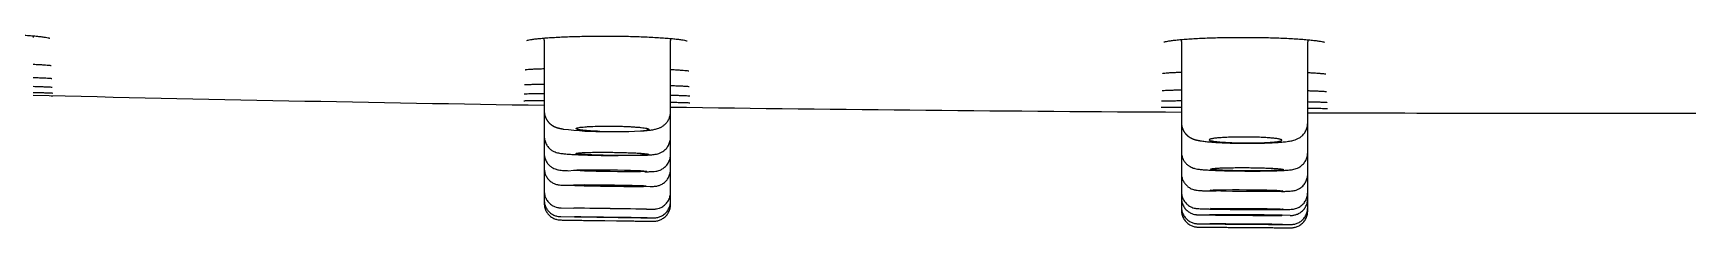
# Model space of a CAD drawing. Header units: millimetres. Extents: x 863 to 5283, y 810 to 2397.
# Drawn here: x 1752.64 to 1757.64, y 1464.6 to 1465.19 of the extents above; entities that cross this region are included whole.
import ezdxf

# ---------------------------------------------------------------- set-up
doc = ezdxf.new("R2010")
doc.units = ezdxf.units.MM
doc.layers.add('Wbudowane', color=175, linetype='Continuous')

# ---------------------------------------------------------------- blocks, each defined once
blk = doc.blocks.new('Z$W@#14502')
for p, q in [((35.5669, 161.0866), (35.5669, 160.8733)), ((35.9467, 160.8705), (35.9467, 161.0855)), ((37.4838, 161.0819), (37.4838, 160.8381)), ((37.8635, 160.8365), (37.8635, 161.0814)), ((35.5669, 160.8733), (35.5669, 160.7972)), ((35.9467, 160.7937), (35.9467, 160.8705)), ((37.4838, 160.8381), (37.4838, 160.7498)), ((37.8635, 160.7478), (37.8635, 160.8365)), ((35.5669, 160.7972), (35.5669, 160.7458)), ((35.9467, 160.742), (35.9467, 160.7937)), ((35.5669, 160.7458), (35.5669, 160.7005)), ((35.9467, 160.6968), (35.9467, 160.742)), ((37.4838, 160.7498), (37.4838, 160.6852)), ((37.8635, 160.6831), (37.8635, 160.7478)), ((35.5669, 160.7005), (35.5669, 160.6318)), ((35.6392, 160.6936), (35.6564, 160.6949)), ((35.8693, 160.6903), (35.8574, 160.6907)), ((35.9467, 160.6281), (35.9467, 160.6968)), ((37.4838, 160.6852), (37.4838, 160.6851)), ((37.4838, 160.6849), (37.4838, 160.6298)), ((35.6267, 160.6496), (35.655, 160.6499)), ((35.8736, 160.6469), (35.8859, 160.6461)), ((37.8635, 160.6277), (37.8635, 160.6831)), ((35.5669, 160.6318), (35.5669, 160.6053)), ((35.5669, 160.6053), (35.5669, 160.5954)), ((35.9467, 160.6016), (35.9467, 160.6281)), ((35.9467, 160.5917), (35.9467, 160.6016)), ((37.4838, 160.6298), (37.4838, 160.611)), ((37.4838, 160.611), (37.4838, 160.5839)), ((37.4838, 160.5839), (37.4838, 160.574)), ((37.5607, 160.6328), (37.5877, 160.6328)), ((37.7747, 160.6309), (37.7395, 160.6309)), ((37.7847, 160.6311), (37.7747, 160.6309)), ((37.8635, 160.6092), (37.8635, 160.6277)), ((37.8635, 160.5819), (37.8635, 160.6092)), ((35.6164, 160.5553), (35.6579, 160.5547)), ((35.6177, 160.5817), (35.6559, 160.5812)), ((35.7429, 160.5434), (35.7432, 160.5434)), ((35.7432, 160.5434), (35.7496, 160.5433)), ((35.7496, 160.5433), (35.7839, 160.5429)), ((35.7839, 160.5429), (35.7906, 160.5428)), ((35.7906, 160.5428), (35.7971, 160.5427)), ((35.8745, 160.5783), (35.8947, 160.5779)), ((35.8765, 160.5518), (35.8957, 160.5516)), ((37.5377, 160.5607), (37.5681, 160.5608)), ((37.8107, 160.559), (37.7868, 160.5593)), ((37.8635, 160.5719), (37.8635, 160.5819))]:
    blk.add_line(p, q)
for centre, radius, start, end in [((34.1294, 161.094), 0.0995, 176.9645, 180.0052), ((34.0882, 161.1075), 0.0177, 237.7889, 240.824), ((35.4675, 161.0866), 0.0994, 359.9953, 3.5143), ((36.0461, 161.0856), 0.0994, 176.6257, 180.0033), ((36.006, 161.0992), 0.0176, 237.3831, 240.2534), ((37.3844, 161.0819), 0.0994, 359.9932, 3.7189), ((37.9629, 161.0815), 0.0994, 176.422, 180.0063), ((37.9229, 161.0952), 0.0175, 237.0072, 239.7749), ((38.6013, 353.9571), 193.0904, 268.643393, 269.099567), ((38.6013, 353.9571), 193.0904, 269.212262, 269.668391), ((38.6013, 353.9571), 193.0904, 269.781078, 270.127466), ((35.7504, 161.8468), 1.0356, 262.9739, 270.2514), ((35.7758, 162.0078), 1.1968, 268.0043, 274.6986), ((35.7491, 161.4419), 0.8986, 268.7122, 269.6064)]:
    blk.add_arc(centre, radius, start, end)
for centre, major_axis, ratio in [((35.7657, 160.6934), (-0.1093, 0.0015), 0.025085), ((37.6797, 160.6337), (-0.1093, 0.0008), 0.025351), ((35.7652, 160.5798), (-0.1093, 0.0015), 0.00652), ((35.7672, 160.5533), (-0.1093, 0.0015), 0.001773), ((37.6786, 160.5329), (-0.1093, 0.0008), 0.0017), ((37.6803, 160.5786), (-0.1093, 0.0008), 0.013646)]:
    blk.add_ellipse(centre, major_axis=major_axis, ratio=ratio)
for centre, major_axis, ratio, start_param, end_param in [((35.7643, 160.6484), (0.1093, -0.0015), 0.013602, 2.356383, 5.497976), ((35.7643, 160.6484), (-0.1093, 0.0015), 0.013849, 2.356383, 5.497976), ((37.6774, 160.5601), (0.1093, -0.0007), 0.007367, 2.356242, 5.497834), ((37.6774, 160.5601), (-0.1093, 0.0008), 0.006386, 2.356241, 5.497834)]:
    blk.add_ellipse(centre, major_axis=major_axis, ratio=ratio, start_param=start_param, end_param=end_param)
for points, knots in [([(33.5961, 161.0952), (33.5961, 161.0952), (33.5966, 161.0955), (33.5997, 161.0963), (33.6065, 161.0976), (33.6165, 161.099), (33.6295, 161.1005), (33.6453, 161.1018), (33.6634, 161.1031), (33.6837, 161.1043), (33.7059, 161.1052), (33.7297, 161.1061), (33.7547, 161.1067), (33.7808, 161.1071), (33.8076, 161.1073), (33.8347, 161.1072), (33.8618, 161.107), (33.8887, 161.1065), (33.915, 161.1058), (33.9403, 161.1049), (33.9644, 161.1038), (33.987, 161.1026), (34.0077, 161.1012), (34.0264, 161.0997), (34.0427, 161.0981), (34.0564, 161.0965), (34.0671, 161.0949), (34.0748, 161.0934), (34.0776, 161.0927), (34.0786, 161.0924)], [0, 0, 0, 0, 0.015004, 0.044896, 0.079508, 0.116516, 0.154565, 0.193095, 0.231949, 0.270928, 0.310007, 0.349054, 0.388247, 0.427365, 0.466524, 0.505694, 0.544834, 0.583989, 0.623174, 0.662348, 0.70141, 0.740567, 0.779597, 0.818504, 0.857214, 0.895456, 0.932901, 0.968542, 1, 1, 1, 1]), ([(35.5144, 161.0855), (35.5144, 161.0855), (35.515, 161.0858), (35.5183, 161.0867), (35.5251, 161.088), (35.5353, 161.0895), (35.5484, 161.0911), (35.5641, 161.0926), (35.5823, 161.0939), (35.6026, 161.0952), (35.6248, 161.0963), (35.6485, 161.0972), (35.6736, 161.0979), (35.6996, 161.0984), (35.7263, 161.0987), (35.7533, 161.0988), (35.7804, 161.0986), (35.8072, 161.0982), (35.8333, 161.0976), (35.8586, 161.0967), (35.8826, 161.0957), (35.9051, 161.0945), (35.9258, 161.0932), (35.9444, 161.0917), (35.9606, 161.0901), (35.9743, 161.0885), (35.985, 161.0869), (35.9926, 161.0854), (35.9954, 161.0846), (35.9964, 161.0843)], [0, 0, 0, 0, 0.016299, 0.046349, 0.080968, 0.11791, 0.155884, 0.194324, 0.233108, 0.272013, 0.311005, 0.349978, 0.389094, 0.42813, 0.467209, 0.506304, 0.545361, 0.584431, 0.623531, 0.662612, 0.701584, 0.740648, 0.779586, 0.818391, 0.856995, 0.895141, 0.932478, 0.967965, 1, 1, 1, 1]), ([(37.4317, 161.0808), (37.4317, 161.0808), (37.4324, 161.0811), (37.4358, 161.0821), (37.4429, 161.0835), (37.4532, 161.0851), (37.4664, 161.0867), (37.4823, 161.0883), (37.5006, 161.0897), (37.5211, 161.091), (37.5433, 161.0922), (37.5672, 161.0931), (37.5923, 161.0939), (37.6183, 161.0945), (37.645, 161.0948), (37.6721, 161.0949), (37.6991, 161.0947), (37.7259, 161.0944), (37.752, 161.0937), (37.7772, 161.0929), (37.8011, 161.0919), (37.8235, 161.0907), (37.844, 161.0893), (37.8625, 161.0878), (37.8785, 161.0862), (37.892, 161.0846), (37.9024, 161.0829), (37.9097, 161.0814), (37.9124, 161.0807), (37.9133, 161.0804)], [0, 0, 0, 0, 0.017909, 0.048303, 0.083056, 0.120033, 0.158048, 0.196497, 0.235307, 0.274241, 0.313236, 0.352233, 0.391372, 0.430418, 0.46951, 0.508628, 0.547702, 0.586789, 0.625905, 0.664989, 0.703975, 0.743048, 0.781993, 0.820793, 0.859398, 0.897479, 0.934715, 0.96995, 1, 1, 1, 1]), ([(34.0298, 161.014), (34.033, 161.0138), (34.0419, 161.0134), (34.0549, 161.0128), (34.0672, 161.012), (34.0766, 161.0112), (34.0804, 161.0108), (34.082, 161.0105)], [0, 0, 0, 0, 0.121733, 0.349289, 0.573988, 0.794178, 1, 1, 1, 1]), ([(34.082, 161.0105), (34.0821, 161.0105), (34.0822, 161.0105), (34.0825, 161.0105), (34.0827, 161.0104), (34.083, 161.0104), (34.0832, 161.0104), (34.0833, 161.0103), (34.0835, 161.0103), (34.0837, 161.0103), (34.0838, 161.0103), (34.0839, 161.0103), (34.0839, 161.0102), (34.084, 161.0102), (34.084, 161.0102), (34.084, 161.0102), (34.0841, 161.0102), (34.0841, 161.0102)], [0, 0, 0, 0, 0.05123, 0.132315, 0.212199, 0.290656, 0.367604, 0.442962, 0.516649, 0.588587, 0.658701, 0.726924, 0.793196, 0.857468, 0.919701, 0.979869, 1, 1, 1, 1]), ([(35.51, 160.9975), (35.51, 160.9975), (35.5112, 160.9977), (35.5158, 160.9983), (35.5241, 160.9989), (35.5357, 160.9996), (35.55, 161.0002), (35.5612, 161.0006), (35.5669, 161.0008)], [0, 0, 0, 0, 0.1130451, 0.2736844, 0.4513582, 0.635384, 0.822003, 1, 1, 1, 1]), ([(35.9467, 160.9981), (35.9506, 160.998), (35.96, 160.9975), (35.9734, 160.9967), (35.9854, 160.9959), (35.9945, 160.9951), (35.9982, 160.9946), (35.9996, 160.9944)], [0, 0, 0, 0, 0.14531, 0.3682386, 0.5880258, 0.8026214, 1, 1, 1, 1]), ([(35.9996, 160.9944), (35.9997, 160.9944), (35.9998, 160.9943), (36.0001, 160.9943), (36.0003, 160.9943), (36.0005, 160.9942), (36.0007, 160.9942), (36.0009, 160.9942), (36.001, 160.9941), (36.0011, 160.9941), (36.0012, 160.9941), (36.0013, 160.9941), (36.0014, 160.9941), (36.0014, 160.9941), (36.0014, 160.9941), (36.0014, 160.9941), (36.0014, 160.9941)], [0, 0, 0, 0, 0.0551, 0.140291, 0.224139, 0.306411, 0.387031, 0.465922, 0.543014, 0.618238, 0.691534, 0.762847, 0.832133, 0.899355, 0.964491, 1, 1, 1, 1]), ([(37.4275, 160.9865), (37.4275, 160.9865), (37.4289, 160.9868), (37.4339, 160.9874), (37.4424, 160.9882), (37.4542, 160.989), (37.4682, 160.9897), (37.4787, 160.9901), (37.4838, 160.9903)], [0, 0, 0, 0, 0.125277, 0.288461, 0.467555, 0.652937, 0.840999, 1, 1, 1, 1]), ([(37.8635, 160.9889), (37.8678, 160.9887), (37.8775, 160.9882), (37.8909, 160.9874), (37.9028, 160.9865), (37.9116, 160.9856), (37.9151, 160.9852), (37.9164, 160.9849)], [0, 0, 0, 0, 0.157831, 0.379675, 0.598144, 0.810588, 1, 1, 1, 1]), ([(37.9164, 160.9849), (37.9165, 160.9849), (37.9166, 160.9849), (37.9168, 160.9849), (37.9171, 160.9848), (37.9173, 160.9848), (37.9174, 160.9848), (37.9176, 160.9847), (37.9177, 160.9847), (37.9178, 160.9847), (37.9179, 160.9847), (37.918, 160.9846), (37.918, 160.9846), (37.9181, 160.9846), (37.9181, 160.9846), (37.9181, 160.9846), (37.9181, 160.9846)], [0, 0, 0, 0, 0.057723, 0.145683, 0.232214, 0.317078, 0.400202, 0.481516, 0.560954, 0.638456, 0.713968, 0.787444, 0.858848, 0.928152, 0.995343, 1, 1, 1, 1]), ([(34.0298, 160.974), (34.0335, 160.9739), (34.0427, 160.9736), (34.0558, 160.9731), (34.068, 160.9725), (34.0774, 160.972), (34.0813, 160.9717), (34.083, 160.9715)], [0, 0, 0, 0, 0.1372197, 0.3598967, 0.5806269, 0.7988273, 1, 1, 1, 1]), ([(34.0298, 160.9475), (34.0333, 160.9474), (34.0423, 160.9471), (34.0554, 160.9466), (34.0679, 160.9461), (34.0775, 160.9457), (34.0816, 160.9454), (34.0834, 160.9453)], [0, 0, 0, 0, 0.128903, 0.352627, 0.57467, 0.794931, 1, 1, 1, 1]), ([(34.083, 160.9715), (34.0831, 160.9715), (34.0833, 160.9715), (34.0836, 160.9715), (34.0839, 160.9715), (34.0842, 160.9714), (34.0844, 160.9714), (34.0847, 160.9714), (34.0849, 160.9714), (34.0851, 160.9713), (34.0852, 160.9713), (34.0854, 160.9713), (34.0855, 160.9713), (34.0856, 160.9713), (34.0857, 160.9713), (34.0858, 160.9713), (34.0858, 160.9713), (34.0858, 160.9712), (34.0858, 160.9712), (34.0858, 160.9712)], [0, 0, 0, 0, 0.042145, 0.113308, 0.183661, 0.253029, 0.321327, 0.388465, 0.454347, 0.518874, 0.581941, 0.643443, 0.703277, 0.761344, 0.817553, 0.871822, 0.924085, 0.974291, 1, 1, 1, 1]), ([(34.0834, 160.9453), (34.0834, 160.9453), (34.0836, 160.9453), (34.0839, 160.9453), (34.0843, 160.9452), (34.0846, 160.9452), (34.0848, 160.9452), (34.0851, 160.9452), (34.0854, 160.9452), (34.0856, 160.9451), (34.0858, 160.9451), (34.0859, 160.9451), (34.0861, 160.9451), (34.0862, 160.9451), (34.0863, 160.9451), (34.0864, 160.945), (34.0865, 160.945), (34.0865, 160.945), (34.0865, 160.945), (34.0865, 160.945), (34.0865, 160.945)], [0, 0, 0, 0, 0.038898, 0.106276, 0.173006, 0.238941, 0.304003, 0.368108, 0.431161, 0.493061, 0.553697, 0.612955, 0.670715, 0.726858, 0.781264, 0.833825, 0.884441, 0.933028, 0.979523, 1, 1, 1, 1]), ([(35.5078, 160.9525), (35.5078, 160.9525), (35.5083, 160.9525), (35.5111, 160.9528), (35.5175, 160.9531), (35.5273, 160.9534), (35.54, 160.9537), (35.5535, 160.9539), (35.563, 160.954), (35.5669, 160.9541)], [0, 0, 0, 0, 0.049293, 0.192302, 0.358428, 0.531881, 0.708008, 0.885053, 1, 1, 1, 1]), ([(35.9467, 160.9499), (35.9508, 160.9498), (35.9604, 160.9494), (35.9738, 160.9489), (35.9859, 160.9483), (35.9953, 160.9478), (35.9992, 160.9475), (36.0008, 160.9473)], [0, 0, 0, 0, 0.151335, 0.36962, 0.585794, 0.799089, 1, 1, 1, 1]), ([(36.0008, 160.9473), (36.0009, 160.9473), (36.0011, 160.9473), (36.0014, 160.9472), (36.0016, 160.9472), (36.0019, 160.9472), (36.0022, 160.9472), (36.0024, 160.9471), (36.0026, 160.9471), (36.0028, 160.9471), (36.0029, 160.9471), (36.0031, 160.9471), (36.0032, 160.947), (36.0033, 160.947), (36.0033, 160.947), (36.0034, 160.947), (36.0034, 160.947), (36.0034, 160.947), (36.0034, 160.947)], [0, 0, 0, 0, 0.044536, 0.118406, 0.191354, 0.263188, 0.33382, 0.40316, 0.471114, 0.537586, 0.602479, 0.665697, 0.727148, 0.786749, 0.844423, 0.900108, 0.953755, 1, 1, 1, 1]), ([(37.4255, 160.9347), (37.4255, 160.9347), (37.426, 160.9348), (37.4289, 160.9351), (37.4355, 160.9355), (37.4453, 160.9359), (37.4581, 160.9364), (37.4713, 160.9367), (37.4804, 160.9369), (37.4838, 160.9369)], [0, 0, 0, 0, 0.0548906, 0.1992055, 0.3664679, 0.5413367, 0.7191327, 0.8978992, 1, 1, 1, 1]), ([(37.8635, 160.9346), (37.8678, 160.9344), (37.8775, 160.9341), (37.891, 160.9336), (37.903, 160.933), (37.9122, 160.9324), (37.916, 160.9321), (37.9177, 160.9319)], [0, 0, 0, 0, 0.157331, 0.374464, 0.589297, 0.800737, 1, 1, 1, 1]), ([(34.0298, 160.9293), (34.0328, 160.9292), (34.0415, 160.929), (34.0546, 160.9286), (34.0674, 160.9282), (34.0775, 160.9278), (34.0818, 160.9276), (34.0838, 160.9275)], [0, 0, 0, 0, 0.11166, 0.336892, 0.560965, 0.784197, 1, 1, 1, 1]), ([(34.0838, 160.9275), (34.0839, 160.9275), (34.0841, 160.9275), (34.0844, 160.9275), (34.0848, 160.9275), (34.0851, 160.9275), (34.0854, 160.9274), (34.0857, 160.9274), (34.086, 160.9274), (34.0862, 160.9274), (34.0865, 160.9274), (34.0867, 160.9274), (34.0869, 160.9273), (34.087, 160.9273), (34.0872, 160.9273), (34.0873, 160.9273), (34.0874, 160.9273), (34.0875, 160.9273), (34.0875, 160.9273), (34.0876, 160.9273), (34.0876, 160.9273), (34.0876, 160.9273), (34.0876, 160.9273)], [0, 0, 0, 0, 0.034189, 0.095629, 0.15666, 0.217189, 0.277161, 0.336509, 0.395159, 0.453021, 0.509994, 0.565965, 0.620804, 0.674371, 0.726513, 0.777071, 0.825886, 0.872801, 0.917674, 0.956004, 0.992376, 1, 1, 1, 1]), ([(34.0842, 160.9191), (34.0843, 160.9191), (34.0845, 160.9191), (34.0849, 160.9191), (34.0852, 160.9191), (34.0856, 160.9191), (34.086, 160.9191), (34.0863, 160.9191), (34.0866, 160.919), (34.0869, 160.919), (34.0872, 160.919), (34.0875, 160.919), (34.0877, 160.919), (34.0879, 160.919), (34.0881, 160.919), (34.0883, 160.919), (34.0885, 160.919), (34.0886, 160.919), (34.0887, 160.919), (34.0888, 160.919), (34.0888, 160.919), (34.0889, 160.919), (34.0889, 160.919), (34.0889, 160.919), (34.0889, 160.919)], [0, 0, 0, 0, 0.028565, 0.081842, 0.134952, 0.187872, 0.240585, 0.293068, 0.345291, 0.397217, 0.448799, 0.499975, 0.550669, 0.600785, 0.650201, 0.698766, 0.746292, 0.792556, 0.837292, 0.880203, 0.916513, 0.950551, 0.982191, 1, 1, 1, 1]), ([(35.5059, 160.9042), (35.5059, 160.9042), (35.5062, 160.9042), (35.5081, 160.9043), (35.5138, 160.9044), (35.5229, 160.9045), (35.5349, 160.9045), (35.5496, 160.9046), (35.561, 160.9045), (35.5669, 160.9045)], [0, 0, 0, 0, 0.01874, 0.153984, 0.317678, 0.487841, 0.659938, 0.832804, 1, 1, 1, 1]), ([(35.5069, 160.9249), (35.5069, 160.9249), (35.5072, 160.9249), (35.5095, 160.9251), (35.5155, 160.9253), (35.5248, 160.9255), (35.5371, 160.9257), (35.5513, 160.9258), (35.5619, 160.9258), (35.5669, 160.9258)], [0, 0, 0, 0, 0.030321, 0.168521, 0.333093, 0.504981, 0.679279, 0.854506, 1, 1, 1, 1]), ([(35.9467, 160.921), (35.9505, 160.9209), (35.96, 160.9207), (35.9734, 160.9203), (35.9858, 160.9198), (35.9955, 160.9194), (35.9996, 160.9192), (36.0014, 160.919)], [0, 0, 0, 0, 0.141088, 0.360941, 0.579086, 0.795417, 1, 1, 1, 1]), ([(35.9467, 160.8998), (35.9505, 160.8997), (35.96, 160.8995), (35.9735, 160.8991), (35.9861, 160.8988), (35.9958, 160.8985), (35.9999, 160.8983), (36.0018, 160.8982)], [0, 0, 0, 0, 0.138863, 0.36005, 0.579839, 0.798427, 1, 1, 1, 1]), ([(36.0014, 160.919), (36.0015, 160.919), (36.0017, 160.919), (36.002, 160.919), (36.0023, 160.919), (36.0026, 160.9189), (36.0029, 160.9189), (36.0031, 160.9189), (36.0034, 160.9189), (36.0036, 160.9189), (36.0038, 160.9188), (36.004, 160.9188), (36.0041, 160.9188), (36.0042, 160.9188), (36.0043, 160.9188), (36.0044, 160.9188), (36.0045, 160.9188), (36.0045, 160.9188), (36.0045, 160.9188), (36.0045, 160.9188), (36.0045, 160.9188)], [0, 0, 0, 0, 0.039296, 0.107151, 0.174338, 0.240705, 0.306174, 0.370659, 0.434066, 0.496291, 0.557226, 0.616757, 0.674765, 0.731132, 0.785745, 0.838497, 0.889294, 0.938055, 0.984722, 1, 1, 1, 1]), ([(36.0018, 160.8982), (36.0018, 160.8982), (36.002, 160.8982), (36.0024, 160.8981), (36.0027, 160.8981), (36.003, 160.8981), (36.0033, 160.8981), (36.0036, 160.8981), (36.0039, 160.8981), (36.0041, 160.898), (36.0044, 160.898), (36.0045, 160.898), (36.0047, 160.898), (36.0049, 160.898), (36.005, 160.898), (36.0051, 160.898), (36.0052, 160.898), (36.0052, 160.898), (36.0053, 160.898), (36.0053, 160.898), (36.0053, 160.898), (36.0053, 160.898)], [0, 0, 0, 0, 0.036025, 0.09987, 0.163214, 0.225942, 0.287988, 0.349276, 0.409722, 0.469228, 0.527686, 0.584978, 0.640974, 0.69554, 0.748532, 0.799811, 0.849241, 0.896697, 0.942073, 0.980905, 1, 1, 1, 1]), ([(37.4231, 160.8845), (37.4231, 160.8845), (37.4233, 160.8845), (37.4254, 160.8846), (37.4312, 160.8847), (37.4404, 160.8849), (37.4525, 160.885), (37.467, 160.885), (37.4781, 160.8851), (37.4838, 160.8851)], [0, 0, 0, 0, 0.02314, 0.160366, 0.324474, 0.494843, 0.667062, 0.84001, 1, 1, 1, 1]), ([(37.4239, 160.9033), (37.4239, 160.9033), (37.4243, 160.9034), (37.4267, 160.9035), (37.4328, 160.9038), (37.4422, 160.904), (37.4547, 160.9042), (37.4687, 160.9043), (37.479, 160.9044), (37.4838, 160.9044)], [0, 0, 0, 0, 0.034557, 0.17469, 0.339975, 0.512255, 0.686838, 0.862275, 1, 1, 1, 1]), ([(37.8635, 160.9013), (37.8677, 160.9012), (37.8773, 160.901), (37.8909, 160.9006), (37.9032, 160.9002), (37.9127, 160.8998), (37.9167, 160.8996), (37.9184, 160.8995)], [0, 0, 0, 0, 0.150516, 0.36958, 0.586934, 0.802306, 1, 1, 1, 1]), ([(37.9177, 160.9319), (37.9177, 160.9319), (37.9179, 160.9319), (37.9182, 160.9319), (37.9184, 160.9318), (37.9187, 160.9318), (37.9189, 160.9318), (37.9191, 160.9317), (37.9193, 160.9317), (37.9195, 160.9317), (37.9196, 160.9317), (37.9197, 160.9317), (37.9198, 160.9316), (37.9199, 160.9316), (37.92, 160.9316), (37.92, 160.9316), (37.92, 160.9316), (37.92, 160.9316), (37.92, 160.9316)], [0, 0, 0, 0, 0.046954, 0.123499, 0.199015, 0.273293, 0.346249, 0.417792, 0.487833, 0.556279, 0.623043, 0.688037, 0.751183, 0.812409, 0.871654, 0.928871, 0.984026, 1, 1, 1, 1]), ([(37.9184, 160.8995), (37.9185, 160.8995), (37.9187, 160.8995), (37.919, 160.8994), (37.9193, 160.8994), (37.9196, 160.8994), (37.9199, 160.8994), (37.9202, 160.8994), (37.9204, 160.8993), (37.9206, 160.8993), (37.9208, 160.8993), (37.921, 160.8993), (37.9211, 160.8993), (37.9212, 160.8993), (37.9213, 160.8993), (37.9214, 160.8992), (37.9214, 160.8992), (37.9215, 160.8992), (37.9215, 160.8992), (37.9215, 160.8992), (37.9215, 160.8992)], [0, 0, 0, 0, 0.039902, 0.1085, 0.1764, 0.243445, 0.309555, 0.374642, 0.438611, 0.501359, 0.562776, 0.62275, 0.681164, 0.737905, 0.792863, 0.845935, 0.897033, 0.946085, 0.993037, 1, 1, 1, 1]), ([(35.5669, 160.8733), (35.5669, 160.8733), (35.5669, 160.873), (35.5669, 160.8723), (35.567, 160.8714), (35.567, 160.8704), (35.5671, 160.8695), (35.5672, 160.8685), (35.5673, 160.8676), (35.5674, 160.8666), (35.5675, 160.8657), (35.5677, 160.8647), (35.5678, 160.8638), (35.568, 160.8629), (35.5682, 160.8619), (35.5684, 160.861), (35.5687, 160.8601), (35.5689, 160.8592), (35.5692, 160.8583), (35.5695, 160.8574), (35.5698, 160.8565), (35.5701, 160.8556), (35.5704, 160.8547), (35.5708, 160.8539), (35.5712, 160.853), (35.5715, 160.8521), (35.5719, 160.8513), (35.5724, 160.8505), (35.5728, 160.8496), (35.5732, 160.8488), (35.5737, 160.848), (35.5741, 160.8472), (35.5746, 160.8464), (35.5751, 160.8456), (35.5756, 160.8449), (35.5761, 160.8441), (35.5766, 160.8434), (35.5772, 160.8427), (35.5777, 160.842), (35.5783, 160.8412), (35.5788, 160.8406), (35.5794, 160.8399), (35.58, 160.8392), (35.5806, 160.8386), (35.5812, 160.8379), (35.5818, 160.8373), (35.5824, 160.8367), (35.583, 160.8361), (35.5836, 160.8355), (35.5842, 160.835), (35.5849, 160.8345), (35.5855, 160.8339), (35.5861, 160.8334), (35.5867, 160.8329), (35.5873, 160.8325), (35.588, 160.832), (35.5886, 160.8315), (35.5892, 160.8311), (35.5898, 160.8307), (35.5904, 160.8303), (35.5911, 160.8299), (35.5917, 160.8295), (35.5923, 160.8291), (35.5929, 160.8287), (35.5935, 160.8284), (35.5941, 160.828), (35.5947, 160.8277), (35.5954, 160.8274), (35.596, 160.827), (35.5966, 160.8267), (35.5972, 160.8264), (35.5978, 160.8262), (35.5984, 160.8259), (35.5989, 160.8257), (35.5995, 160.8254), (35.6001, 160.8251), (35.6007, 160.8249), (35.6014, 160.8246), (35.602, 160.8244), (35.6026, 160.8241), (35.6033, 160.8239), (35.6039, 160.8237), (35.6046, 160.8234), (35.6053, 160.8232), (35.606, 160.823), (35.6067, 160.8228), (35.6075, 160.8225), (35.6082, 160.8223), (35.6091, 160.8221), (35.6099, 160.8218), (35.6109, 160.8216), (35.6119, 160.8213), (35.6131, 160.8211), (35.6143, 160.8208), (35.6157, 160.8205), (35.6171, 160.8202), (35.6186, 160.8199), (35.6199, 160.8196), (35.6212, 160.8194), (35.6225, 160.8192), (35.6233, 160.8191), (35.6237, 160.819)], [0, 0, 0, 0, 0.000393, 0.009089, 0.017779, 0.026463, 0.035142, 0.043816, 0.052484, 0.061147, 0.069804, 0.078457, 0.087104, 0.095746, 0.104383, 0.113015, 0.121643, 0.130264, 0.138881, 0.147493, 0.156099, 0.1647, 0.173294, 0.181883, 0.190466, 0.199042, 0.207612, 0.216173, 0.224727, 0.233272, 0.241808, 0.250335, 0.25885, 0.267353, 0.275844, 0.28432, 0.292782, 0.301226, 0.309652, 0.318059, 0.326444, 0.334805, 0.343142, 0.351488, 0.360263, 0.368441, 0.376597, 0.384722, 0.392815, 0.400878, 0.40891, 0.416911, 0.424884, 0.43283, 0.440751, 0.448651, 0.456532, 0.464401, 0.472261, 0.480118, 0.487979, 0.495848, 0.503734, 0.511645, 0.51959, 0.52758, 0.535625, 0.543738, 0.55193, 0.560216, 0.56861, 0.57713, 0.584173, 0.591415, 0.600112, 0.608933, 0.617921, 0.627097, 0.636484, 0.646109, 0.655999, 0.666189, 0.676714, 0.687618, 0.698949, 0.710768, 0.723143, 0.736153, 0.749144, 0.764562, 0.781024, 0.798841, 0.818306, 0.839755, 0.863434, 0.889056, 0.91514, 0.937303, 0.95837, 0.980657, 1, 1, 1, 1]), ([(35.8573, 160.8133), (35.8622, 160.8136), (35.8705, 160.8142), (35.8843, 160.8156), (35.8958, 160.8173), (35.9058, 160.8195), (35.9146, 160.8226), (35.9225, 160.8268), (35.9302, 160.8325), (35.9372, 160.8404), (35.9426, 160.8495), (35.9459, 160.8601), (35.9467, 160.8667), (35.9467, 160.8705)], [0, 0, 0, 0, 0.111211, 0.23734, 0.393085, 0.519857, 0.598368, 0.663472, 0.72879, 0.796954, 0.865967, 0.933661, 1, 1, 1, 1]), ([(37.4838, 160.8381), (37.4838, 160.8378), (37.4838, 160.8372), (37.4838, 160.8362), (37.4839, 160.8353), (37.4839, 160.8343), (37.484, 160.8334), (37.4841, 160.8324), (37.4842, 160.8315), (37.4843, 160.8305), (37.4845, 160.8296), (37.4847, 160.8287), (37.4848, 160.8277), (37.485, 160.8268), (37.4853, 160.8259), (37.4855, 160.825), (37.4858, 160.824), (37.486, 160.8231), (37.4863, 160.8222), (37.4866, 160.8213), (37.4869, 160.8205), (37.4873, 160.8196), (37.4876, 160.8187), (37.488, 160.8178), (37.4884, 160.817), (37.4887, 160.8161), (37.4892, 160.8153), (37.4896, 160.8145), (37.49, 160.8136), (37.4905, 160.8128), (37.4909, 160.812), (37.4914, 160.8113), (37.4919, 160.8105), (37.4924, 160.8097), (37.4929, 160.809), (37.4934, 160.8082), (37.494, 160.8075), (37.4945, 160.8068), (37.4951, 160.8061), (37.4956, 160.8054), (37.4962, 160.8047), (37.4968, 160.804), (37.4974, 160.8034), (37.498, 160.8027), (37.4986, 160.8021), (37.4992, 160.8015), (37.4998, 160.8009), (37.5004, 160.8004), (37.501, 160.7998), (37.5016, 160.7993), (37.5022, 160.7987), (37.5029, 160.7982), (37.5035, 160.7977), (37.5041, 160.7972), (37.5047, 160.7968), (37.5053, 160.7963), (37.506, 160.7959), (37.5066, 160.7954), (37.5072, 160.795), (37.5078, 160.7946), (37.5085, 160.7942), (37.5091, 160.7938), (37.5097, 160.7935), (37.5103, 160.7931), (37.511, 160.7927), (37.5116, 160.7924), (37.5122, 160.7921), (37.5128, 160.7917), (37.5135, 160.7914), (37.5141, 160.7911), (37.5146, 160.7909), (37.5152, 160.7906), (37.5158, 160.7904), (37.5164, 160.7901), (37.517, 160.7898), (37.5176, 160.7895), (37.5183, 160.7893), (37.5189, 160.789), (37.5196, 160.7888), (37.5202, 160.7885), (37.5209, 160.7883), (37.5216, 160.7881), (37.5223, 160.7878), (37.523, 160.7876), (37.5238, 160.7874), (37.5245, 160.7871), (37.5253, 160.7869), (37.5261, 160.7867), (37.527, 160.7865), (37.528, 160.7862), (37.529, 160.7859), (37.5302, 160.7856), (37.5314, 160.7854), (37.5328, 160.7851), (37.5343, 160.7848), (37.5357, 160.7845), (37.5371, 160.7842), (37.5385, 160.784), (37.5396, 160.7838), (37.5403, 160.7837), (37.5405, 160.7836)], [0, 0, 0, 0, 0.008213, 0.016945, 0.025671, 0.034392, 0.043107, 0.051817, 0.060522, 0.069221, 0.077916, 0.086605, 0.095289, 0.103969, 0.112643, 0.121313, 0.129977, 0.138637, 0.147291, 0.15594, 0.164584, 0.173223, 0.181855, 0.190482, 0.199102, 0.207716, 0.216323, 0.224922, 0.233513, 0.242095, 0.250667, 0.259229, 0.26778, 0.276319, 0.284844, 0.293354, 0.301849, 0.310326, 0.318784, 0.327222, 0.335638, 0.34403, 0.352548, 0.360916, 0.369161, 0.377381, 0.385574, 0.393739, 0.401877, 0.409988, 0.418073, 0.426134, 0.434173, 0.442192, 0.450195, 0.458186, 0.466169, 0.474149, 0.482133, 0.490124, 0.498131, 0.50616, 0.514222, 0.522325, 0.530479, 0.538696, 0.546988, 0.555367, 0.563848, 0.572447, 0.579672, 0.586721, 0.595477, 0.604341, 0.61336, 0.622553, 0.631941, 0.641549, 0.651402, 0.661531, 0.67197, 0.682756, 0.693933, 0.705554, 0.717678, 0.728997, 0.742329, 0.755099, 0.770796, 0.787518, 0.805593, 0.825293, 0.846917, 0.870633, 0.896085, 0.921885, 0.944011, 0.967411, 0.989643, 1, 1, 1, 1]), ([(37.5405, 160.7836), (37.5454, 160.7828), (37.5539, 160.7817), (37.5702, 160.7801), (37.5872, 160.7788), (37.6058, 160.7778), (37.6254, 160.777), (37.6459, 160.7765), (37.6669, 160.7762), (37.688, 160.7761), (37.7089, 160.7763), (37.7291, 160.7767), (37.7483, 160.7773), (37.7663, 160.7782), (37.7828, 160.7794), (37.7986, 160.7809), (37.8123, 160.783), (37.8233, 160.7855), (37.8336, 160.7895), (37.8428, 160.7949), (37.8514, 160.8028), (37.8583, 160.8127), (37.8626, 160.8247), (37.8635, 160.8322), (37.8635, 160.8365)], [0, 0, 0, 0, 0.05648, 0.109289, 0.159707, 0.2092, 0.258159, 0.306807, 0.355384, 0.403825, 0.452412, 0.501063, 0.550168, 0.599812, 0.650713, 0.703704, 0.768256, 0.822942, 0.855969, 0.883928, 0.912789, 0.942471, 0.971733, 1, 1, 1, 1]), ([(37.8635, 160.882), (37.8674, 160.882), (37.8769, 160.8818), (37.8905, 160.8816), (37.9031, 160.8813), (37.9129, 160.881), (37.9171, 160.8809), (37.919, 160.8808)], [0, 0, 0, 0, 0.139697, 0.359668, 0.578385, 0.796146, 1, 1, 1, 1]), ([(37.919, 160.8808), (37.9191, 160.8808), (37.9193, 160.8808), (37.9196, 160.8808), (37.9199, 160.8808), (37.9203, 160.8808), (37.9206, 160.8807), (37.9209, 160.8807), (37.9212, 160.8807), (37.9214, 160.8807), (37.9216, 160.8807), (37.9219, 160.8807), (37.922, 160.8807), (37.9222, 160.8807), (37.9223, 160.8806), (37.9225, 160.8806), (37.9225, 160.8806), (37.9226, 160.8806), (37.9227, 160.8806), (37.9227, 160.8806), (37.9227, 160.8806), (37.9227, 160.8806)], [0, 0, 0, 0, 0.034752, 0.096947, 0.158706, 0.219928, 0.280555, 0.340517, 0.399736, 0.458119, 0.515563, 0.571952, 0.627155, 0.681032, 0.733435, 0.784207, 0.833197, 0.880258, 0.92526, 0.963711, 1, 1, 1, 1]), ([(35.5669, 160.7972), (35.567, 160.7927), (35.5679, 160.7851), (35.5724, 160.7732), (35.5793, 160.7635), (35.5877, 160.756), (35.5962, 160.7512), (35.6041, 160.7482), (35.6128, 160.7462), (35.6217, 160.745), (35.6348, 160.7438), (35.6493, 160.7428), (35.6655, 160.7419), (35.6833, 160.7412), (35.7025, 160.7405), (35.7228, 160.74), (35.7438, 160.7396), (35.765, 160.7393), (35.7801, 160.7392), (35.7879, 160.7391), (35.7889, 160.7391)], [0, 0, 0, 0, 0.040335, 0.080466, 0.12001, 0.157851, 0.191601, 0.223364, 0.264637, 0.356491, 0.435252, 0.507855, 0.578215, 0.647521, 0.71638, 0.784986, 0.853353, 0.921824, 0.990191, 1, 1, 1, 1]), ([(35.7342, 160.8117), (35.724, 160.8121), (35.7145, 160.8126), (35.7038, 160.8133), (35.7017, 160.8135), (35.6976, 160.8138), (35.6957, 160.8139), (35.69, 160.8144), (35.6866, 160.8148), (35.6803, 160.8155), (35.6774, 160.8159), (35.6725, 160.8167), (35.6704, 160.8171), (35.6678, 160.8177), (35.667, 160.8179), (35.6657, 160.8183), (35.6651, 160.8185), (35.6636, 160.8191), (35.6625, 160.82), (35.6629, 160.8208), (35.6639, 160.8214), (35.6643, 160.8216), (35.6653, 160.822), (35.6659, 160.8222), (35.668, 160.8228), (35.6697, 160.8232), (35.674, 160.8239), (35.6766, 160.8242), (35.6823, 160.8249), (35.6855, 160.8252), (35.6907, 160.8256), (35.6925, 160.8258), (35.6963, 160.826), (35.6983, 160.8262), (35.7085, 160.8268), (35.7176, 160.8271), (35.7375, 160.8276), (35.7478, 160.8278), (35.7613, 160.8278), (35.764, 160.8278), (35.7694, 160.8277), (35.7721, 160.8277), (35.7802, 160.8276), (35.7856, 160.8275), (35.7962, 160.8273), (35.8015, 160.8271), (35.8117, 160.8268), (35.8167, 160.8265), (35.8239, 160.8262), (35.8263, 160.8261), (35.8309, 160.8258), (35.8332, 160.8256), (35.8398, 160.8252), (35.8481, 160.8246), (35.8553, 160.8239), (35.862, 160.8231), (35.8649, 160.8227), (35.8702, 160.822), (35.8725, 160.8215), (35.8753, 160.8209), (35.8762, 160.8207), (35.8777, 160.8203), (35.8784, 160.8201), (35.8801, 160.8194), (35.8809, 160.819), (35.8814, 160.8184), (35.8815, 160.8182), (35.8815, 160.8178), (35.8814, 160.8175), (35.8803, 160.8165), (35.8779, 160.8157), (35.8739, 160.815)], [0, 0, 0, 0, 0.0625, 0.0625, 0.078125, 0.078125, 0.09375, 0.09375, 0.125, 0.125, 0.15625, 0.15625, 0.1875, 0.1875, 0.203125, 0.203125, 0.21875, 0.21875, 0.25, 0.28125, 0.28125, 0.296875, 0.296875, 0.3125, 0.3125, 0.34375, 0.34375, 0.375, 0.375, 0.40625, 0.40625, 0.421875, 0.421875, 0.4375, 0.4375, 0.5, 0.5, 0.5625, 0.5625, 0.578125, 0.578125, 0.59375, 0.59375, 0.625, 0.625, 0.65625, 0.65625, 0.6875, 0.6875, 0.703125, 0.703125, 0.71875, 0.71875, 0.75, 0.78125, 0.78125, 0.8125, 0.8125, 0.84375, 0.84375, 0.859375, 0.859375, 0.875, 0.875, 0.90625, 0.90625, 0.921875, 0.921875, 0.9375, 0.9375, 1, 1, 1, 1]), ([(35.8544, 160.7398), (35.8563, 160.7399), (35.8635, 160.7401), (35.8751, 160.7406), (35.8887, 160.7414), (35.8983, 160.7424), (35.9069, 160.744), (35.9154, 160.7467), (35.9247, 160.7515), (35.9336, 160.7592), (35.941, 160.7691), (35.9456, 160.7813), (35.9467, 160.7891), (35.9467, 160.7937)], [0, 0, 0, 0, 0.045359, 0.175907, 0.315927, 0.488222, 0.574493, 0.637605, 0.702364, 0.775641, 0.850121, 0.925435, 1, 1, 1, 1]), ([(37.7861, 160.7853), (37.7861, 160.7847), (37.7854, 160.7841), (37.7834, 160.7833), (37.7825, 160.783), (37.7804, 160.7825), (37.7792, 160.7822), (37.7751, 160.7814), (37.7718, 160.781), (37.7658, 160.7803), (37.7637, 160.7801), (37.7591, 160.7796), (37.7567, 160.7794), (37.7492, 160.7789), (37.7437, 160.7786), (37.7347, 160.7781), (37.7316, 160.778), (37.7253, 160.7778), (37.7188, 160.7776), (37.7121, 160.7774), (37.7053, 160.7773), (37.7018, 160.7772), (37.6912, 160.7771), (37.6841, 160.7771), (37.6733, 160.7772), (37.6698, 160.7772), (37.6626, 160.7773), (37.659, 160.7774), (37.6485, 160.7776), (37.6416, 160.7778), (37.6317, 160.7782), (37.6284, 160.7783), (37.6221, 160.7786), (37.619, 160.7788), (37.6101, 160.7793), (37.6046, 160.7797), (37.5944, 160.7806), (37.5899, 160.781), (37.5839, 160.7818), (37.5821, 160.782), (37.5787, 160.7826), (37.5772, 160.7828), (37.5731, 160.7836), (37.571, 160.7842), (37.5682, 160.7853), (37.5675, 160.7859), (37.5675, 160.7871), (37.5681, 160.7876), (37.5702, 160.7885), (37.5711, 160.7888), (37.5732, 160.7893), (37.5755, 160.7899), (37.5786, 160.7904), (37.5819, 160.7909), (37.5838, 160.7911), (37.5898, 160.7918), (37.5943, 160.7923), (37.6018, 160.7928), (37.6045, 160.793), (37.61, 160.7934), (37.6129, 160.7935), (37.6218, 160.794), (37.6281, 160.7942), (37.638, 160.7945), (37.6414, 160.7946), (37.6483, 160.7948), (37.6518, 160.7948), (37.6623, 160.7949), (37.6694, 160.795), (37.6802, 160.7949), (37.6839, 160.7949), (37.691, 160.7948), (37.698, 160.7946), (37.705, 160.7945), (37.7118, 160.7942), (37.7153, 160.7941), (37.7252, 160.7937), (37.7315, 160.7934), (37.7434, 160.7927), (37.749, 160.7923), (37.7591, 160.7914), (37.7636, 160.7909), (37.7696, 160.7901), (37.7715, 160.7899), (37.7749, 160.7893), (37.7779, 160.7888), (37.7803, 160.7882), (37.7824, 160.7876), (37.7833, 160.7873), (37.7854, 160.7865), (37.7861, 160.7859), (37.7861, 160.7853)], [0, 0, 0, 0, 0.03125, 0.03125, 0.046875, 0.046875, 0.0625, 0.0625, 0.09375, 0.09375, 0.109375, 0.109375, 0.125, 0.125, 0.15625, 0.15625, 0.171875, 0.171875, 0.1875, 0.203125, 0.203125, 0.21875, 0.21875, 0.25, 0.25, 0.265625, 0.265625, 0.28125, 0.28125, 0.3125, 0.3125, 0.328125, 0.328125, 0.34375, 0.34375, 0.375, 0.375, 0.40625, 0.40625, 0.421875, 0.421875, 0.4375, 0.4375, 0.46875, 0.46875, 0.5, 0.5, 0.53125, 0.53125, 0.546875, 0.546875, 0.5625, 0.578125, 0.578125, 0.59375, 0.59375, 0.625, 0.625, 0.640625, 0.640625, 0.65625, 0.65625, 0.6875, 0.6875, 0.703125, 0.703125, 0.71875, 0.71875, 0.75, 0.75, 0.765625, 0.765625, 0.78125, 0.796875, 0.796875, 0.8125, 0.8125, 0.84375, 0.84375, 0.875, 0.875, 0.90625, 0.90625, 0.921875, 0.921875, 0.9375, 0.953125, 0.953125, 0.96875, 0.96875, 1, 1, 1, 1]), ([(35.5669, 160.7458), (35.5669, 160.7419), (35.5677, 160.7353), (35.5712, 160.7245), (35.5769, 160.7153), (35.5842, 160.7075), (35.5921, 160.7021), (35.5995, 160.6987), (35.6059, 160.6968), (35.6119, 160.6956), (35.6183, 160.6949), (35.6235, 160.6945), (35.6276, 160.6942)], [0, 0, 0, 0, 0.088142, 0.179514, 0.269927, 0.358625, 0.44198, 0.511866, 0.572603, 0.645835, 0.805103, 1, 1, 1, 1]), ([(35.8808, 160.7421), (35.8815, 160.7425), (35.8816, 160.7428), (35.8806, 160.7432), (35.8801, 160.7434), (35.8787, 160.7437), (35.8779, 160.7439), (35.8748, 160.7444), (35.8722, 160.7447), (35.8672, 160.7452), (35.8653, 160.7454), (35.8614, 160.7457), (35.8593, 160.7458), (35.8526, 160.7463), (35.8476, 160.7466), (35.8393, 160.747), (35.8364, 160.7471), (35.8305, 160.7474), (35.8244, 160.7476), (35.818, 160.7478), (35.8114, 160.748), (35.808, 160.7481), (35.7977, 160.7484), (35.7907, 160.7486), (35.78, 160.7488), (35.7765, 160.7488), (35.7693, 160.7489), (35.7657, 160.7489), (35.755, 160.749), (35.748, 160.7491), (35.7377, 160.7491), (35.7342, 160.749), (35.7276, 160.749), (35.7243, 160.749), (35.7149, 160.7489), (35.7089, 160.7488), (35.6977, 160.7485), (35.6926, 160.7484), (35.6857, 160.7481), (35.6836, 160.748), (35.6796, 160.7478), (35.6777, 160.7477), (35.6725, 160.7473), (35.6698, 160.7471), (35.6655, 160.7465), (35.664, 160.7462), (35.6625, 160.7456), (35.6625, 160.7453), (35.6634, 160.7448), (35.6639, 160.7447), (35.6653, 160.7444), (35.667, 160.744), (35.6693, 160.7437), (35.672, 160.7434), (35.6735, 160.7432), (35.6785, 160.7428), (35.6824, 160.7425), (35.6892, 160.742), (35.6915, 160.7419), (35.6966, 160.7416), (35.6992, 160.7415), (35.7075, 160.7411), (35.7134, 160.7408), (35.7228, 160.7405), (35.7261, 160.7404), (35.7327, 160.7402), (35.736, 160.7401), (35.7462, 160.7398), (35.7532, 160.7396), (35.764, 160.7395), (35.7676, 160.7394), (35.7747, 160.7393), (35.7818, 160.7392), (35.7889, 160.7392), (35.796, 160.7391), (35.7995, 160.7391), (35.8098, 160.7391), (35.8164, 160.7391), (35.8291, 160.7393), (35.8352, 160.7394), (35.8463, 160.7396), (35.8514, 160.7397), (35.8583, 160.74), (35.8604, 160.7401), (35.8645, 160.7403), (35.8663, 160.7404), (35.8714, 160.7408), (35.8742, 160.741), (35.8785, 160.7416), (35.88, 160.7418), (35.8808, 160.7421)], [0, 0, 0, 0, 0.03125, 0.03125, 0.046875, 0.046875, 0.0625, 0.0625, 0.09375, 0.09375, 0.109375, 0.109375, 0.125, 0.125, 0.15625, 0.15625, 0.171875, 0.171875, 0.1875, 0.203125, 0.203125, 0.21875, 0.21875, 0.25, 0.25, 0.265625, 0.265625, 0.28125, 0.28125, 0.3125, 0.3125, 0.328125, 0.328125, 0.34375, 0.34375, 0.375, 0.375, 0.40625, 0.40625, 0.421875, 0.421875, 0.4375, 0.4375, 0.46875, 0.46875, 0.5, 0.5, 0.53125, 0.53125, 0.546875, 0.546875, 0.5625, 0.578125, 0.578125, 0.59375, 0.59375, 0.625, 0.625, 0.640625, 0.640625, 0.65625, 0.65625, 0.6875, 0.6875, 0.703125, 0.703125, 0.71875, 0.71875, 0.75, 0.75, 0.765625, 0.765625, 0.78125, 0.796875, 0.796875, 0.8125, 0.8125, 0.84375, 0.84375, 0.875, 0.875, 0.90625, 0.90625, 0.921875, 0.921875, 0.9375, 0.9375, 0.96875, 0.96875, 1, 1, 1, 1]), ([(35.8693, 160.6903), (35.87, 160.6903), (35.8752, 160.6904), (35.8842, 160.6907), (35.894, 160.6912), (35.9002, 160.6917), (35.9076, 160.6929), (35.9158, 160.6954), (35.925, 160.7002), (35.934, 160.708), (35.9413, 160.7181), (35.9457, 160.7302), (35.9467, 160.7376), (35.9467, 160.742)], [0, 0, 0, 0, 0.022605, 0.167444, 0.332368, 0.477138, 0.54138, 0.600434, 0.670832, 0.753891, 0.837525, 0.920312, 1, 1, 1, 1]), ([(37.4838, 160.7498), (37.4838, 160.746), (37.4845, 160.7398), (37.4876, 160.7296), (37.4925, 160.7209), (37.4989, 160.7134), (37.506, 160.7078), (37.5129, 160.7039), (37.5193, 160.7014), (37.5256, 160.6996), (37.5333, 160.6983), (37.5387, 160.6976), (37.5432, 160.6972)], [0, 0, 0, 0, 0.088614, 0.176882, 0.264311, 0.350087, 0.431906, 0.504963, 0.574992, 0.654586, 0.790275, 1, 1, 1, 1]), ([(37.5432, 160.6972), (37.5473, 160.6968), (37.5548, 160.6962), (37.5697, 160.6953), (37.5858, 160.6945), (37.6038, 160.6939), (37.623, 160.6934), (37.6432, 160.693), (37.6639, 160.6927), (37.6849, 160.6925), (37.7056, 160.6925), (37.7257, 160.6927), (37.7448, 160.6929), (37.7625, 160.6933), (37.7786, 160.6939), (37.793, 160.6946), (37.8065, 160.6955), (37.8159, 160.6966), (37.8247, 160.6984), (37.833, 160.7012), (37.8421, 160.7061), (37.8508, 160.7138), (37.858, 160.7237), (37.8625, 160.7357), (37.8635, 160.7433), (37.8635, 160.7478)], [0, 0, 0, 0, 0.051685, 0.102131, 0.151196, 0.199665, 0.247826, 0.295804, 0.343745, 0.391568, 0.439505, 0.487433, 0.535615, 0.584031, 0.633078, 0.683347, 0.737515, 0.80439, 0.836929, 0.860846, 0.885812, 0.913958, 0.94266, 0.971568, 1, 1, 1, 1]), ([(35.5669, 160.7005), (35.5669, 160.6962), (35.5679, 160.689), (35.572, 160.6774), (35.5786, 160.6678), (35.587, 160.6599), (35.5958, 160.6549), (35.6037, 160.6521), (35.6098, 160.6509), (35.615, 160.6503), (35.6195, 160.65), (35.6247, 160.6497), (35.6267, 160.6496)], [0, 0, 0, 0, 0.096943, 0.195291, 0.292514, 0.387871, 0.476859, 0.544711, 0.600427, 0.677065, 0.882309, 1, 1, 1, 1]), ([(35.6276, 160.6942), (35.6313, 160.694), (35.6349, 160.6938), (35.6391, 160.6936), (35.6392, 160.6936)], [0, 0, 0, 0, 0.965263, 1, 1, 1, 1]), ([(35.8859, 160.6461), (35.8865, 160.6461), (35.8902, 160.6462), (35.8952, 160.6463), (35.8995, 160.6466), (35.9048, 160.6472), (35.9115, 160.6487), (35.9198, 160.652), (35.9287, 160.6577), (35.9366, 160.6659), (35.9425, 160.6756), (35.9459, 160.6864), (35.9467, 160.693), (35.9467, 160.6968)], [0, 0, 0, 0, 0.032023, 0.222825, 0.353573, 0.412065, 0.468073, 0.54455, 0.635255, 0.729713, 0.82312, 0.915556, 1, 1, 1, 1]), ([(37.4838, 160.6852), (37.4837, 160.6813), (37.4846, 160.6747), (37.488, 160.6639), (37.4937, 160.6546), (37.5011, 160.6468), (37.5091, 160.6413), (37.5166, 160.6379), (37.5231, 160.636), (37.5291, 160.6349), (37.5354, 160.6343), (37.5407, 160.6339), (37.5447, 160.6336)], [0, 0, 0, 0, 0.086297, 0.178339, 0.26942, 0.358789, 0.442812, 0.513278, 0.574663, 0.647951, 0.806842, 1, 1, 1, 1]), ([(37.7898, 160.6965), (37.7906, 160.6968), (37.7906, 160.6972), (37.7896, 160.6976), (37.7891, 160.6978), (37.7878, 160.6981), (37.7869, 160.6983), (37.7839, 160.6988), (37.7812, 160.6991), (37.7762, 160.6996), (37.7744, 160.6997), (37.7704, 160.7), (37.7683, 160.7002), (37.7616, 160.7006), (37.7566, 160.7009), (37.7483, 160.7012), (37.7454, 160.7014), (37.7395, 160.7016), (37.7334, 160.7018), (37.727, 160.702), (37.7204, 160.7022), (37.717, 160.7022), (37.7067, 160.7025), (37.6997, 160.7026), (37.6891, 160.7027), (37.6855, 160.7027), (37.6783, 160.7028), (37.6747, 160.7028), (37.664, 160.7028), (37.657, 160.7028), (37.6467, 160.7028), (37.6433, 160.7027), (37.6366, 160.7026), (37.6334, 160.7026), (37.6239, 160.7024), (37.618, 160.7023), (37.6067, 160.702), (37.6016, 160.7018), (37.5948, 160.7014), (37.5926, 160.7013), (37.5886, 160.7011), (37.5867, 160.701), (37.5816, 160.7006), (37.5788, 160.7003), (37.5746, 160.6997), (37.5731, 160.6994), (37.5716, 160.6988), (37.5715, 160.6985), (37.5725, 160.698), (37.573, 160.6978), (37.5743, 160.6975), (37.576, 160.6972), (37.5784, 160.6969), (37.581, 160.6966), (37.5826, 160.6964), (37.5876, 160.6959), (37.5915, 160.6957), (37.5982, 160.6952), (37.6006, 160.6951), (37.6056, 160.6948), (37.6083, 160.6947), (37.6165, 160.6944), (37.6224, 160.6941), (37.6318, 160.6938), (37.6351, 160.6938), (37.6417, 160.6936), (37.6451, 160.6935), (37.6553, 160.6933), (37.6623, 160.6932), (37.673, 160.693), (37.6766, 160.693), (37.6838, 160.693), (37.6909, 160.6929), (37.698, 160.6929), (37.705, 160.6929), (37.7085, 160.6929), (37.7189, 160.693), (37.7255, 160.693), (37.7381, 160.6932), (37.7442, 160.6934), (37.7553, 160.6937), (37.7604, 160.6939), (37.7673, 160.6942), (37.7695, 160.6943), (37.7735, 160.6945), (37.7754, 160.6947), (37.7805, 160.695), (37.7833, 160.6953), (37.7876, 160.6959), (37.789, 160.6962), (37.7898, 160.6965)], [0, 0, 0, 0, 0.03125, 0.03125, 0.046875, 0.046875, 0.0625, 0.0625, 0.09375, 0.09375, 0.109375, 0.109375, 0.125, 0.125, 0.15625, 0.15625, 0.171875, 0.171875, 0.1875, 0.203125, 0.203125, 0.21875, 0.21875, 0.25, 0.25, 0.265625, 0.265625, 0.28125, 0.28125, 0.3125, 0.3125, 0.328125, 0.328125, 0.34375, 0.34375, 0.375, 0.375, 0.40625, 0.40625, 0.421875, 0.421875, 0.4375, 0.4375, 0.46875, 0.46875, 0.5, 0.5, 0.53125, 0.53125, 0.546875, 0.546875, 0.5625, 0.578125, 0.578125, 0.59375, 0.59375, 0.625, 0.625, 0.640625, 0.640625, 0.65625, 0.65625, 0.6875, 0.6875, 0.703125, 0.703125, 0.71875, 0.71875, 0.75, 0.75, 0.765625, 0.765625, 0.78125, 0.796875, 0.796875, 0.8125, 0.8125, 0.84375, 0.84375, 0.875, 0.875, 0.90625, 0.90625, 0.921875, 0.921875, 0.9375, 0.9375, 0.96875, 0.96875, 1, 1, 1, 1]), ([(37.5447, 160.6336), (37.5484, 160.6334), (37.5532, 160.6332), (37.559, 160.6329), (37.5607, 160.6328)], [0, 0, 0, 0, 0.727871, 1, 1, 1, 1]), ([(37.7847, 160.6311), (37.786, 160.6312), (37.7918, 160.6313), (37.8014, 160.6316), (37.8111, 160.6322), (37.8175, 160.6327), (37.8249, 160.634), (37.833, 160.6366), (37.8422, 160.6415), (37.8512, 160.6494), (37.8583, 160.6595), (37.8626, 160.6715), (37.8636, 160.6788), (37.8635, 160.6831)], [0, 0, 0, 0, 0.041332, 0.183879, 0.346564, 0.488211, 0.551437, 0.609685, 0.679044, 0.760736, 0.84298, 0.924394, 1, 1, 1, 1]), ([(35.5669, 160.6318), (35.5669, 160.6276), (35.5679, 160.6202), (35.5721, 160.6084), (35.579, 160.5986), (35.5879, 160.5905), (35.5973, 160.5855), (35.6056, 160.583), (35.6118, 160.582), (35.6147, 160.5818), (35.6165, 160.5817), (35.6177, 160.5817)], [0, 0, 0, 0, 0.121811, 0.250267, 0.377226, 0.502016, 0.621032, 0.711721, 0.771158, 0.852346, 1, 1, 1, 1]), ([(35.5669, 160.6053), (35.5669, 160.6012), (35.5678, 160.5942), (35.5716, 160.583), (35.5779, 160.5735), (35.5859, 160.5655), (35.5954, 160.5598), (35.6038, 160.5568), (35.611, 160.5556), (35.6152, 160.5553), (35.6157, 160.5553), (35.6162, 160.5553), (35.6164, 160.5553)], [0, 0, 0, 0, 0.127698, 0.25891, 0.388731, 0.516737, 0.641885, 0.758839, 0.831169, 0.874455, 0.970571, 1, 1, 1, 1]), ([(35.5669, 160.5953), (35.5669, 160.5912), (35.5678, 160.5842), (35.5716, 160.573), (35.5779, 160.5635), (35.5859, 160.5555), (35.5954, 160.5499), (35.6038, 160.5468), (35.611, 160.5456), (35.6152, 160.5454), (35.6165, 160.5453), (35.6199, 160.5452), (35.6267, 160.5451), (35.6359, 160.545), (35.6473, 160.5448), (35.6607, 160.5446), (35.6762, 160.5443), (35.6928, 160.5441), (35.7111, 160.5438), (35.7223, 160.5437), (35.7289, 160.5436)], [0, 0, 0, 0, 0.042565, 0.086251, 0.129474, 0.172092, 0.213759, 0.252698, 0.276779, 0.291191, 0.323192, 0.409752, 0.485534, 0.56006, 0.634439, 0.708622, 0.782768, 0.856882, 0.931009, 1, 1, 1, 1]), ([(35.7971, 160.5427), (35.8037, 160.5426), (35.8147, 160.5425), (35.8323, 160.5423), (35.8478, 160.5421), (35.862, 160.5419), (35.8737, 160.5418), (35.8836, 160.5417), (35.8907, 160.5417), (35.8954, 160.5416), (35.8962, 160.5416), (35.9002, 160.5417), (35.9077, 160.5426), (35.916, 160.5452), (35.9261, 160.5506), (35.9348, 160.5586), (35.9416, 160.5685), (35.9457, 160.5801), (35.9467, 160.5873), (35.9467, 160.5917)], [0, 0, 0, 0, 0.074435, 0.152446, 0.230604, 0.308528, 0.386738, 0.465016, 0.544039, 0.627368, 0.685259, 0.701058, 0.724863, 0.766148, 0.81004, 0.858141, 0.905989, 0.953258, 1, 1, 1, 1]), ([(35.8947, 160.5779), (35.8956, 160.578), (35.8973, 160.578), (35.8995, 160.5781), (35.9056, 160.5787), (35.9142, 160.5809), (35.9239, 160.5855), (35.9335, 160.5935), (35.941, 160.6037), (35.9457, 160.6159), (35.9467, 160.6236), (35.9467, 160.6281)], [0, 0, 0, 0, 0.109632, 0.210138, 0.271908, 0.361525, 0.478395, 0.609346, 0.741965, 0.872848, 1, 1, 1, 1]), ([(35.8957, 160.5516), (35.8961, 160.5516), (35.8969, 160.5516), (35.9002, 160.5517), (35.9077, 160.5525), (35.916, 160.5552), (35.9261, 160.5605), (35.9348, 160.5686), (35.9416, 160.5784), (35.9457, 160.59), (35.9467, 160.5973), (35.9467, 160.6016)], [0, 0, 0, 0, 0.11482, 0.159255, 0.226202, 0.342313, 0.465755, 0.601034, 0.735601, 0.868542, 1, 1, 1, 1]), ([(37.4838, 160.6298), (37.4838, 160.6253), (37.4848, 160.6178), (37.4892, 160.6059), (37.4962, 160.5962), (37.5049, 160.5884), (37.5139, 160.5836), (37.5219, 160.581), (37.528, 160.58), (37.533, 160.5795), (37.5391, 160.5792), (37.5497, 160.5788), (37.5619, 160.5784), (37.5764, 160.5781), (37.5928, 160.5778), (37.6109, 160.5775), (37.6303, 160.5773), (37.6507, 160.5771), (37.6715, 160.5769), (37.6923, 160.5767), (37.7128, 160.5766), (37.7324, 160.5766), (37.7508, 160.5766), (37.7675, 160.5766), (37.7822, 160.5767), (37.7949, 160.5769), (37.8056, 160.5771), (37.8126, 160.5774), (37.8172, 160.5777), (37.8235, 160.5785), (37.8318, 160.5808), (37.8413, 160.5855), (37.8508, 160.5936), (37.8581, 160.6038), (37.8625, 160.6159), (37.8635, 160.6234), (37.8635, 160.6277)], [0, 0, 0, 0, 0.021603, 0.043117, 0.064374, 0.085185, 0.104327, 0.118713, 0.130978, 0.150405, 0.198569, 0.237965, 0.275553, 0.312627, 0.349515, 0.386208, 0.422937, 0.459582, 0.496221, 0.532845, 0.569491, 0.606188, 0.642898, 0.679741, 0.716661, 0.754023, 0.79254, 0.838463, 0.86463, 0.878106, 0.892061, 0.912186, 0.934614, 0.957034, 0.979183, 1, 1, 1, 1]), ([(37.4838, 160.611), (37.4838, 160.6067), (37.4847, 160.5993), (37.489, 160.5875), (37.4959, 160.5777), (37.5048, 160.5697), (37.5141, 160.5647), (37.5223, 160.5622), (37.5285, 160.5612), (37.5327, 160.5609), (37.5351, 160.5608), (37.5375, 160.5608), (37.5377, 160.5607)], [0, 0, 0, 0, 0.112201, 0.22717, 0.340812, 0.452519, 0.558914, 0.64056, 0.695301, 0.768601, 0.985501, 1, 1, 1, 1]), ([(37.4838, 160.5839), (37.4838, 160.5795), (37.4848, 160.5721), (37.4891, 160.5602), (37.4962, 160.5503), (37.5051, 160.5423), (37.5153, 160.5371), (37.5237, 160.5347), (37.5307, 160.534), (37.5335, 160.5339), (37.5352, 160.5339), (37.5413, 160.5338), (37.5501, 160.5337), (37.5618, 160.5336), (37.5758, 160.5334), (37.5921, 160.5333), (37.6101, 160.5332), (37.6295, 160.533), (37.65, 160.5328), (37.6709, 160.5327), (37.6919, 160.5325), (37.7125, 160.5324), (37.7322, 160.5323), (37.7506, 160.5321), (37.7673, 160.532), (37.7818, 160.532), (37.794, 160.5319), (37.8035, 160.5319), (37.8104, 160.5318), (37.8131, 160.5319), (37.815, 160.5319), (37.8216, 160.5323), (37.8302, 160.5343), (37.8405, 160.5391), (37.8502, 160.5472), (37.8578, 160.5574), (37.8625, 160.5697), (37.8635, 160.5774), (37.8635, 160.5819)], [0, 0, 0, 0, 0.020439, 0.04154, 0.062395, 0.082917, 0.102856, 0.120085, 0.128557, 0.13708, 0.170906, 0.208246, 0.244391, 0.280332, 0.316208, 0.352055, 0.38789, 0.423717, 0.45954, 0.495361, 0.531182, 0.567004, 0.602829, 0.63866, 0.674501, 0.710364, 0.746273, 0.782311, 0.818885, 0.857949, 0.868905, 0.876831, 0.893452, 0.913528, 0.935122, 0.957155, 0.978889, 1, 1, 1, 1]), ([(37.8107, 160.559), (37.811, 160.559), (37.8128, 160.559), (37.8145, 160.559), (37.819, 160.5593), (37.8257, 160.5604), (37.8339, 160.5631), (37.8434, 160.5684), (37.8521, 160.5766), (37.8588, 160.5866), (37.8627, 160.598), (37.8636, 160.6051), (37.8635, 160.6092)], [0, 0, 0, 0, 0.030339, 0.21033, 0.270604, 0.329807, 0.423232, 0.531919, 0.652382, 0.771974, 0.890149, 1, 1, 1, 1]), ([(37.4838, 160.574), (37.4838, 160.5696), (37.4848, 160.5622), (37.4891, 160.5503), (37.4962, 160.5404), (37.5051, 160.5323), (37.5153, 160.5271), (37.5237, 160.5248), (37.5307, 160.524), (37.5335, 160.524), (37.5352, 160.5239), (37.5413, 160.5238), (37.5501, 160.5238), (37.5618, 160.5236), (37.5758, 160.5235), (37.5921, 160.5234), (37.6101, 160.5232), (37.6295, 160.5231), (37.65, 160.5229), (37.6709, 160.5227), (37.6919, 160.5226), (37.7125, 160.5224), (37.7322, 160.5223), (37.7506, 160.5222), (37.7673, 160.5221), (37.7818, 160.522), (37.794, 160.522), (37.8035, 160.5219), (37.8104, 160.5219), (37.8131, 160.5219), (37.815, 160.5219), (37.8216, 160.5224), (37.8302, 160.5244), (37.8405, 160.5292), (37.8502, 160.5373), (37.8578, 160.5474), (37.8625, 160.5597), (37.8635, 160.5674), (37.8635, 160.5719)], [0, 0, 0, 0, 0.020439, 0.04154, 0.062395, 0.082917, 0.102856, 0.120085, 0.128557, 0.13708, 0.170906, 0.208246, 0.244391, 0.280332, 0.316208, 0.352055, 0.38789, 0.423717, 0.45954, 0.495361, 0.531182, 0.567004, 0.602829, 0.63866, 0.674501, 0.710364, 0.746273, 0.782311, 0.818885, 0.857949, 0.868905, 0.876831, 0.893452, 0.913528, 0.935122, 0.957155, 0.978889, 1, 1, 1, 1])]:
    blk.add_open_spline(points, degree=3, knots=knots)

msp = doc.modelspace()

# ---------------------------------------------------------------- block references
at = {"layer": 'Wbudowane'}
msp.add_blockref('Z$W@#14502', (1718.6098, 1304.0786), dxfattribs=at)

doc.saveas('drawing.dxf')
